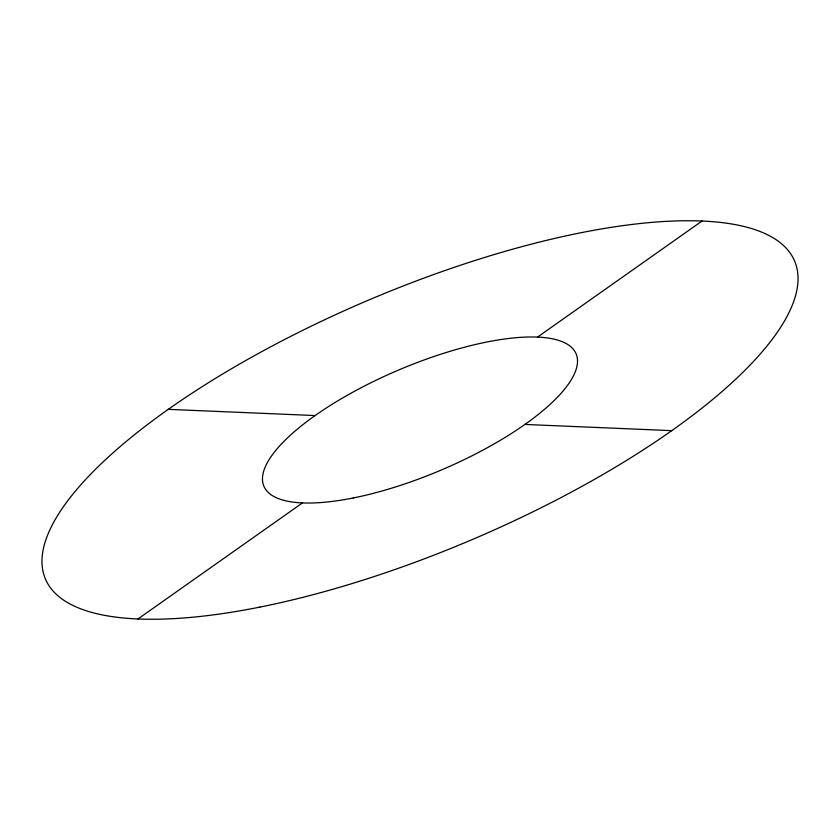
<?xml version="1.0" encoding="UTF-8"?>
<svg xmlns="http://www.w3.org/2000/svg" width="840" height="840" viewBox="0 0 840 840"><rect width="100%" height="100%" fill="white"/><g stroke="black" fill="none" stroke-linecap="round" stroke-linejoin="round"><path stroke-width="1.26" d="M137.959 618.975L302.484 502.908M537.516 337.092L702.041 221.025M168.273 409.353L315.116 415.558M524.885 424.442L671.727 430.647M353.262 497.963A169.554 54.359 -23 0 0 576.933 356.286A169.554 54.359 -23 0 0 329.805 405.752A169.554 54.359 -23 0 0 353.262 497.963M259.822 607.11A406.938 130.473 -23 0 0 796.646 267.099A406.938 130.473 -23 0 0 203.532 385.802A406.938 130.473 -23 0 0 259.822 607.11"/></g></svg>
